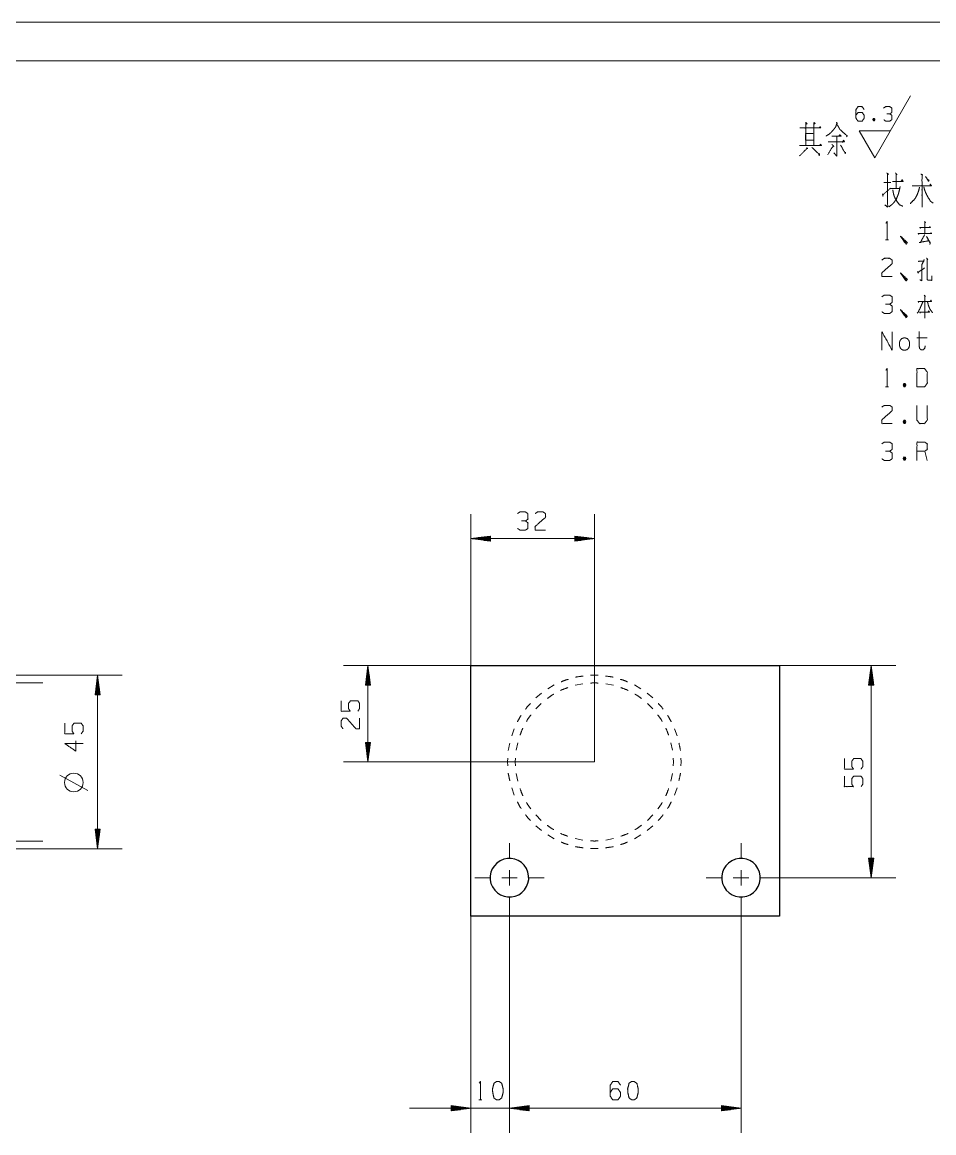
# Model space of a CAD drawing. Header units: millimetres. Extents: x 2210 to 79821, y -19430 to 2344.
# Drawn here: x 2444.6 to 2562.7, y 1645.9 to 1789.8 of the extents above; entities that cross this region are included whole.
import ezdxf

# ---------------------------------------------------------------- set-up
doc = ezdxf.new("R2010")
doc.units = ezdxf.units.MM
doc.layers.add('101', color=7, linetype='Continuous', true_color=0xffffff)

msp = doc.modelspace()

# ---------------------------------------------------------------- linework, layer by layer
at = {"layer": '101', "color": 133, "linetype": 'Continuous', "lineweight": 18}
for p, q in [((2629.78, 1789.82), (2209.78, 1789.82)), ((2624.78, 1784.82), (2234.78, 1784.82))]:
    msp.add_line(p, q, dxfattribs=at)
at = {"layer": '101', "color": 43, "linetype": 'Continuous', "lineweight": 18}
for p, q in [((2555.05, 1772.27), (2559.66, 1780.27)), ((2554.87, 1777.36), (2554.99, 1777.03)), ((2553.03, 1775.77), (2557.07, 1775.77)), ((2555.05, 1772.27), (2553.03, 1775.77))]:
    msp.add_line(p, q, dxfattribs=at)
at = {"layer": '101', "color": 72, "linetype": 'Continuous', "lineweight": 18}
for p, q in [((2556.2, 1769.06), (2557.11, 1769.06)), ((2557.11, 1768.27), (2558.25, 1768.27)), ((2556.42, 1761.62), (2556.84, 1761.62)), ((2561.45, 1754.44), (2561.62, 1754.29)), ((2561.54, 1754.34), (2561.54, 1751.47)), ((2560.51, 1748.91), (2561.84, 1748.91)), ((2556.42, 1742.57), (2556.84, 1742.57)), ((2558.82, 1743.02), (2558.98, 1742.59)), ((2558.82, 1738.26), (2558.98, 1737.83)), ((2561.85, 1733.04), (2561.52, 1734.24)), ((2558.82, 1733.49), (2558.98, 1733.07)), ((2453.12, 1690.28), (2449.47, 1692.28)), ((2503.74, 1650.2), (2504.16, 1650.2))]:
    msp.add_line(p, q, dxfattribs=at)
at = {"layer": '101', "color": 22, "linetype": 'Continuous', "lineweight": 18}
for p, q in [((2502.72, 1706.48), (2502.72, 1726.09)), ((2518.72, 1693.98), (2518.72, 1726.09)), ((2505.26, 1723.25), (2502.72, 1722.91)), ((2502.72, 1722.91), (2505.26, 1722.58)), ((2502.72, 1722.91), (2518.72, 1722.91)), ((2505.26, 1722.94), (2502.91, 1722.94)), ((2505.26, 1722.89), (2502.91, 1722.89)), ((2505.26, 1722.99), (2503.3, 1722.99)), ((2505.26, 1722.84), (2503.3, 1722.84)), ((2505.26, 1723.04), (2503.68, 1723.04)), ((2505.26, 1722.79), (2503.68, 1722.79)), ((2505.26, 1723.09), (2504.07, 1723.09)), ((2505.26, 1722.74), (2504.07, 1722.74)), ((2505.26, 1723.14), (2504.45, 1723.14)), ((2505.26, 1722.68), (2504.45, 1722.68)), ((2505.26, 1723.19), (2504.84, 1723.19)), ((2505.26, 1722.63), (2504.84, 1722.63)), ((2505.26, 1723.24), (2505.23, 1723.24)), ((2505.26, 1723.24), (2505.23, 1723.24)), ((2505.26, 1722.58), (2505.23, 1722.58)), ((2505.26, 1722.58), (2505.23, 1722.58)), ((2505.26, 1722.58), (2505.26, 1723.25)), ((2516.18, 1723.25), (2516.18, 1722.58)), ((2518.72, 1722.91), (2516.18, 1723.25)), ((2516.18, 1723.24), (2516.21, 1723.24)), ((2516.18, 1723.24), (2516.21, 1723.24)), ((2516.18, 1723.19), (2516.59, 1723.19)), ((2516.18, 1723.14), (2516.98, 1723.14)), ((2516.18, 1723.09), (2517.37, 1723.09)), ((2516.18, 1723.04), (2517.75, 1723.04)), ((2516.18, 1722.99), (2518.14, 1722.99)), ((2516.18, 1722.94), (2518.52, 1722.94)), ((2516.18, 1722.58), (2518.72, 1722.91)), ((2516.18, 1722.89), (2518.52, 1722.89)), ((2516.18, 1722.84), (2518.14, 1722.84)), ((2516.18, 1722.79), (2517.75, 1722.79)), ((2516.18, 1722.74), (2517.37, 1722.74)), ((2516.18, 1722.68), (2516.98, 1722.68)), ((2516.18, 1722.63), (2516.59, 1722.63)), ((2516.18, 1722.58), (2516.21, 1722.58)), ((2516.18, 1722.58), (2516.21, 1722.58)), ((2430.18, 1705.23), (2457.55, 1705.23)), ((2454.37, 1705.23), (2454.04, 1702.69)), ((2454.71, 1702.69), (2454.37, 1705.23)), ((2454.37, 1682.73), (2454.37, 1705.23)), ((2502.72, 1706.48), (2486.22, 1706.48)), ((2489.39, 1706.48), (2489.06, 1703.94)), ((2489.22, 1703.94), (2489.22, 1705.13)), ((2489.27, 1703.94), (2489.27, 1705.52)), ((2489.32, 1703.94), (2489.32, 1705.91)), ((2489.37, 1703.94), (2489.37, 1706.29)), ((2489.73, 1703.94), (2489.39, 1706.48)), ((2489.39, 1693.98), (2489.39, 1706.48)), ((2489.42, 1703.94), (2489.42, 1706.29)), ((2489.47, 1703.94), (2489.47, 1705.91)), ((2489.52, 1703.94), (2489.52, 1705.52)), ((2489.57, 1703.94), (2489.57, 1705.13)), ((2542.72, 1706.48), (2557.76, 1706.48)), ((2554.58, 1706.48), (2554.25, 1703.94)), ((2554.4, 1703.94), (2554.4, 1705.13)), ((2554.45, 1703.94), (2554.45, 1705.52)), ((2554.5, 1703.94), (2554.5, 1705.91)), ((2554.55, 1703.94), (2554.55, 1706.29)), ((2554.91, 1703.94), (2554.58, 1706.48)), ((2554.58, 1706.48), (2554.58, 1678.98)), ((2554.61, 1703.94), (2554.61, 1706.29)), ((2554.66, 1703.94), (2554.66, 1705.91)), ((2554.71, 1703.94), (2554.71, 1705.52)), ((2554.76, 1703.94), (2554.76, 1705.13)), ((2430.18, 1704.23), (2447.27, 1704.23)), ((2454.19, 1702.69), (2454.19, 1703.88)), ((2454.24, 1702.69), (2454.24, 1704.27)), ((2454.3, 1702.69), (2454.3, 1704.66)), ((2454.35, 1702.69), (2454.35, 1705.04)), ((2454.4, 1702.69), (2454.4, 1705.04)), ((2454.45, 1702.69), (2454.45, 1704.66)), ((2454.5, 1702.69), (2454.5, 1704.27)), ((2454.55, 1702.69), (2454.55, 1703.88)), ((2489.06, 1703.94), (2489.06, 1703.98)), ((2489.06, 1703.94), (2489.06, 1703.98)), ((2489.06, 1703.94), (2489.73, 1703.94)), ((2489.11, 1703.94), (2489.11, 1704.36)), ((2489.16, 1703.94), (2489.16, 1704.75)), ((2489.62, 1703.94), (2489.62, 1704.75)), ((2489.67, 1703.94), (2489.67, 1704.36)), ((2489.72, 1703.94), (2489.72, 1703.98)), ((2489.72, 1703.94), (2489.72, 1703.98)), ((2554.25, 1703.94), (2554.25, 1703.98)), ((2554.25, 1703.94), (2554.25, 1703.98)), ((2554.25, 1703.94), (2554.91, 1703.94)), ((2554.3, 1703.94), (2554.3, 1704.36)), ((2554.35, 1703.94), (2554.35, 1704.75)), ((2554.81, 1703.94), (2554.81, 1704.75)), ((2554.86, 1703.94), (2554.86, 1704.36)), ((2554.91, 1703.94), (2554.91, 1703.98)), ((2554.91, 1703.94), (2554.91, 1703.98)), ((2454.04, 1702.69), (2454.04, 1702.73)), ((2454.04, 1702.69), (2454.04, 1702.73)), ((2454.04, 1702.69), (2454.71, 1702.69)), ((2454.09, 1702.69), (2454.09, 1703.11)), ((2454.14, 1702.69), (2454.14, 1703.5)), ((2454.6, 1702.69), (2454.6, 1703.5)), ((2454.65, 1702.69), (2454.65, 1703.11)), ((2454.7, 1702.69), (2454.7, 1702.73)), ((2454.7, 1702.69), (2454.7, 1702.73)), ((2489.06, 1696.52), (2489.06, 1696.49)), ((2489.73, 1696.52), (2489.06, 1696.52)), ((2489.06, 1696.52), (2489.39, 1693.98)), ((2489.06, 1696.52), (2489.06, 1696.49)), ((2489.11, 1696.52), (2489.11, 1696.11)), ((2489.16, 1696.52), (2489.16, 1695.72)), ((2489.22, 1696.52), (2489.22, 1695.33)), ((2489.27, 1696.52), (2489.27, 1694.95)), ((2489.32, 1696.52), (2489.32, 1694.56)), ((2489.37, 1696.52), (2489.37, 1694.18)), ((2489.39, 1693.98), (2489.73, 1696.52)), ((2489.42, 1696.52), (2489.42, 1694.18)), ((2489.47, 1696.52), (2489.47, 1694.56)), ((2489.52, 1696.52), (2489.52, 1694.95)), ((2489.57, 1696.52), (2489.57, 1695.33)), ((2489.62, 1696.52), (2489.62, 1695.72)), ((2489.67, 1696.52), (2489.67, 1696.11)), ((2489.72, 1696.52), (2489.72, 1696.49)), ((2489.72, 1696.52), (2489.72, 1696.49)), ((2518.72, 1693.98), (2486.22, 1693.98)), ((2454.04, 1685.27), (2454.04, 1685.24)), ((2454.71, 1685.27), (2454.04, 1685.27)), ((2454.04, 1685.27), (2454.37, 1682.73)), ((2454.04, 1685.27), (2454.04, 1685.24)), ((2454.09, 1685.27), (2454.09, 1684.86)), ((2454.14, 1685.27), (2454.14, 1684.47)), ((2454.19, 1685.27), (2454.19, 1684.08)), ((2454.24, 1685.27), (2454.24, 1683.7)), ((2454.3, 1685.27), (2454.3, 1683.31)), ((2454.35, 1685.27), (2454.35, 1682.93)), ((2454.37, 1682.73), (2454.71, 1685.27)), ((2454.4, 1685.27), (2454.4, 1682.93)), ((2454.45, 1685.27), (2454.45, 1683.31)), ((2454.5, 1685.27), (2454.5, 1683.7)), ((2454.55, 1685.27), (2454.55, 1684.08)), ((2454.6, 1685.27), (2454.6, 1684.47)), ((2454.65, 1685.27), (2454.65, 1684.86)), ((2454.7, 1685.27), (2454.7, 1685.24)), ((2454.7, 1685.27), (2454.7, 1685.24)), ((2430.18, 1683.73), (2447.27, 1683.73)), ((2430.18, 1682.73), (2457.55, 1682.73)), ((2554.25, 1681.52), (2554.58, 1678.98)), ((2554.25, 1681.52), (2554.25, 1681.49)), ((2554.25, 1681.52), (2554.25, 1681.49)), ((2554.91, 1681.52), (2554.25, 1681.52)), ((2554.3, 1681.52), (2554.3, 1681.11)), ((2554.35, 1681.52), (2554.35, 1680.72)), ((2554.4, 1681.52), (2554.4, 1680.33)), ((2554.45, 1681.52), (2554.45, 1679.95)), ((2554.5, 1681.52), (2554.5, 1679.56)), ((2554.55, 1681.52), (2554.55, 1679.18)), ((2554.58, 1678.98), (2554.91, 1681.52)), ((2554.61, 1681.52), (2554.61, 1679.18)), ((2554.66, 1681.52), (2554.66, 1679.56)), ((2554.71, 1681.52), (2554.71, 1679.95)), ((2554.76, 1681.52), (2554.76, 1680.33)), ((2554.81, 1681.52), (2554.81, 1680.72)), ((2554.86, 1681.52), (2554.86, 1681.11)), ((2554.91, 1681.52), (2554.91, 1681.49)), ((2554.91, 1681.52), (2554.91, 1681.49)), ((2542.22, 1678.98), (2557.76, 1678.98)), ((2502.72, 1673.98), (2502.72, 1645.94)), ((2507.72, 1674.48), (2507.72, 1645.94)), ((2507.72, 1674.48), (2507.72, 1645.94)), ((2537.72, 1674.48), (2537.72, 1645.94)), ((2494.78, 1649.11), (2515.65, 1649.11)), ((2502.72, 1649.11), (2500.18, 1649.45)), ((2500.18, 1649.45), (2500.18, 1648.78)), ((2500.18, 1649.44), (2500.21, 1649.44)), ((2500.18, 1649.44), (2500.21, 1649.44)), ((2500.18, 1649.39), (2500.59, 1649.39)), ((2500.18, 1649.34), (2500.98, 1649.34)), ((2500.18, 1649.29), (2501.37, 1649.29)), ((2500.18, 1649.24), (2501.75, 1649.24)), ((2500.18, 1649.19), (2502.14, 1649.19)), ((2500.18, 1649.14), (2502.52, 1649.14)), ((2500.18, 1648.78), (2502.72, 1649.11)), ((2500.18, 1649.09), (2502.52, 1649.09)), ((2500.18, 1649.03), (2502.14, 1649.03)), ((2500.18, 1648.98), (2501.75, 1648.98)), ((2510.26, 1649.45), (2507.72, 1649.11)), ((2510.26, 1649.45), (2507.72, 1649.11)), ((2507.72, 1649.11), (2510.26, 1648.78)), ((2507.72, 1649.11), (2510.26, 1648.78)), ((2507.72, 1649.11), (2537.72, 1649.11)), ((2510.26, 1649.14), (2507.91, 1649.14)), ((2510.26, 1649.14), (2507.91, 1649.14)), ((2510.26, 1649.09), (2507.91, 1649.09)), ((2510.26, 1649.09), (2507.91, 1649.09)), ((2510.26, 1649.19), (2508.3, 1649.19)), ((2510.26, 1649.19), (2508.3, 1649.19)), ((2510.26, 1649.03), (2508.3, 1649.03)), ((2510.26, 1649.03), (2508.3, 1649.03)), ((2510.26, 1649.24), (2508.68, 1649.24)), ((2510.26, 1649.24), (2508.68, 1649.24)), ((2510.26, 1648.98), (2508.68, 1648.98)), ((2510.26, 1648.98), (2508.68, 1648.98)), ((2510.26, 1649.29), (2509.07, 1649.29)), ((2510.26, 1649.29), (2509.07, 1649.29)), ((2510.26, 1649.34), (2509.45, 1649.34)), ((2510.26, 1649.34), (2509.45, 1649.34)), ((2510.26, 1649.39), (2509.84, 1649.39)), ((2510.26, 1649.39), (2509.84, 1649.39)), ((2510.26, 1649.44), (2510.22, 1649.44)), ((2510.26, 1649.44), (2510.22, 1649.44)), ((2510.26, 1649.44), (2510.22, 1649.44)), ((2510.26, 1649.44), (2510.22, 1649.44)), ((2510.26, 1648.78), (2510.26, 1649.45)), ((2510.26, 1648.78), (2510.26, 1649.45)), ((2535.18, 1649.45), (2535.18, 1648.78)), ((2537.72, 1649.11), (2535.18, 1649.45)), ((2535.18, 1649.44), (2535.21, 1649.44)), ((2535.18, 1649.44), (2535.21, 1649.44)), ((2535.18, 1649.39), (2535.59, 1649.39)), ((2535.18, 1649.34), (2535.98, 1649.34)), ((2535.18, 1649.29), (2536.37, 1649.29)), ((2535.18, 1649.24), (2536.75, 1649.24)), ((2535.18, 1649.19), (2537.14, 1649.19)), ((2535.18, 1649.14), (2537.52, 1649.14)), ((2535.18, 1648.78), (2537.72, 1649.11)), ((2535.18, 1649.09), (2537.52, 1649.09)), ((2535.18, 1649.03), (2537.14, 1649.03)), ((2535.18, 1648.98), (2536.75, 1648.98)), ((2500.18, 1648.93), (2501.37, 1648.93)), ((2500.18, 1648.88), (2500.98, 1648.88)), ((2500.18, 1648.83), (2500.59, 1648.83)), ((2500.18, 1648.78), (2500.21, 1648.78)), ((2500.18, 1648.78), (2500.21, 1648.78)), ((2510.26, 1648.93), (2509.07, 1648.93)), ((2510.26, 1648.93), (2509.07, 1648.93)), ((2510.26, 1648.88), (2509.45, 1648.88)), ((2510.26, 1648.88), (2509.45, 1648.88)), ((2510.26, 1648.83), (2509.84, 1648.83)), ((2510.26, 1648.83), (2509.84, 1648.83)), ((2510.26, 1648.78), (2510.22, 1648.78)), ((2510.26, 1648.78), (2510.22, 1648.78)), ((2510.26, 1648.78), (2510.22, 1648.78)), ((2510.26, 1648.78), (2510.22, 1648.78)), ((2535.18, 1648.93), (2536.37, 1648.93)), ((2535.18, 1648.88), (2535.98, 1648.88)), ((2535.18, 1648.83), (2535.59, 1648.83)), ((2535.18, 1648.78), (2535.21, 1648.78)), ((2535.18, 1648.78), (2535.21, 1648.78))]:
    msp.add_line(p, q, dxfattribs=at)
at = {"layer": '101', "color": 92, "linetype": 'Continuous', "lineweight": 25}
for p, q in [((2502.72, 1673.98), (2502.72, 1706.48)), ((2502.72, 1706.48), (2542.72, 1706.48)), ((2542.72, 1706.48), (2542.72, 1673.98)), ((2542.72, 1673.98), (2502.72, 1673.98))]:
    msp.add_line(p, q, dxfattribs=at)
at = {"layer": '101', "color": 53, "linetype": 'Continuous', "lineweight": 18}
for p, q in [((2518.23, 1705.21), (2519.21, 1705.21)), ((2512.68, 1703.45), (2513.52, 1703.96)), ((2516.23, 1703.91), (2517.21, 1704.12)), ((2520.22, 1704.12), (2521.2, 1703.91)), ((2523.91, 1703.96), (2524.75, 1703.45)), ((2511.12, 1702.27), (2511.88, 1702.89)), ((2525.55, 1702.89), (2526.31, 1702.27)), ((2511.13, 1700.86), (2511.84, 1701.57)), ((2525.59, 1701.57), (2526.3, 1700.86)), ((2508.01, 1697.36), (2508.33, 1698.29)), ((2529.1, 1698.29), (2529.43, 1697.36)), ((2508.58, 1695.49), (2508.79, 1696.47)), ((2528.64, 1696.47), (2528.85, 1695.49)), ((2507.47, 1693.98), (2507.5, 1694.47)), ((2507.5, 1693.49), (2507.47, 1693.98)), ((2508.47, 1693.98), (2508.5, 1694.49)), ((2508.5, 1693.48), (2508.47, 1693.98)), ((2528.93, 1694.49), (2528.97, 1693.98)), ((2528.97, 1693.98), (2528.93, 1693.48)), ((2529.93, 1694.47), (2529.97, 1693.98)), ((2529.97, 1693.98), (2529.93, 1693.49)), ((2508.79, 1691.5), (2508.58, 1692.48)), ((2528.85, 1692.48), (2528.64, 1691.5)), ((2508.33, 1689.68), (2508.01, 1690.61)), ((2529.43, 1690.61), (2529.1, 1689.68)), ((2511.84, 1686.4), (2511.13, 1687.11)), ((2526.3, 1687.11), (2525.59, 1686.4)), ((2511.88, 1685.08), (2511.12, 1685.69)), ((2526.31, 1685.69), (2525.55, 1685.08)), ((2513.52, 1684.01), (2512.68, 1684.52)), ((2517.21, 1683.85), (2516.23, 1684.06)), ((2521.2, 1684.06), (2520.22, 1683.85)), ((2524.75, 1684.52), (2523.91, 1684.01)), ((2519.21, 1682.76), (2518.23, 1682.76))]:
    msp.add_line(p, q, dxfattribs=at)
at = {"layer": '101', "color": 151, "linetype": 'Continuous', "lineweight": 18}
for p, q in [((2507.72, 1681.48), (2507.72, 1683.48)), ((2537.72, 1681.48), (2537.72, 1683.48)), ((2507.72, 1677.98), (2507.72, 1679.98)), ((2537.72, 1677.98), (2537.72, 1679.98)), ((2505.22, 1678.98), (2503.22, 1678.98)), ((2506.72, 1678.98), (2508.72, 1678.98)), ((2510.22, 1678.98), (2512.22, 1678.98)), ((2535.22, 1678.98), (2533.22, 1678.98)), ((2536.72, 1678.98), (2538.72, 1678.98)), ((2540.22, 1678.98), (2542.22, 1678.98)), ((2507.72, 1676.48), (2507.72, 1674.48)), ((2537.72, 1676.48), (2537.72, 1674.48))]:
    msp.add_line(p, q, dxfattribs=at)
at = {"layer": '101', "color": 72, "linetype": 'Continuous', "lineweight": 18}
msp.add_circle((2451.29, 1691.32), 1.2, dxfattribs=at)
at = {"layer": '101', "color": 92, "linetype": 'Continuous', "lineweight": 25}
for centre, start, end in [((2507.72, 1678.98), 28.6479, 208.6479), ((2537.72, 1678.98), 28.6479, 208.6479), ((2507.72, 1678.98), 208.6479, 28.6479), ((2537.72, 1678.98), 208.6479, 28.6479)]:
    msp.add_arc(centre, 2.5, start, end, dxfattribs=at)
at = {"layer": '101', "color": 43, "linetype": 'Continuous', "lineweight": 18}
for points, knots in [([(2552.61, 1777.76), (2552.86, 1778.13), (2553.41, 1778.13), (2553.67, 1777.76), (2553.67, 1777.38), (2553.41, 1777.01), (2552.86, 1777.01), (2552.61, 1777.38), (2552.61, 1778.5), (2552.86, 1778.88), (2553.41, 1778.88), (2553.67, 1778.5)], [0, 0, 0.076963, 0.169763, 0.248074, 0.312018, 0.39033, 0.48313, 0.560092, 0.751926, 0.828889, 0.921689, 1, 1]), ([(2556.99, 1777.95), (2557.26, 1778.13), (2557.26, 1778.7), (2556.99, 1778.88), (2556.45, 1778.88), (2556.19, 1778.7)], [0, 0, 0.153872, 0.429849, 0.583721, 0.846128, 1, 1]), ([(2554.87, 1777.03), (2554.99, 1777.03), (2555.06, 1777.21), (2554.99, 1777.36), (2554.87, 1777.36), (2554.8, 1777.21), (2554.87, 1777.03), (2554.99, 1777.36)], [0, 0, 0.093983, 0.236792, 0.365957, 0.45994, 0.589105, 0.731914, 1, 1]), ([(2556.2, 1777.19), (2556.45, 1777.01), (2556.99, 1777.01), (2557.26, 1777.19), (2557.26, 1777.76), (2556.99, 1777.95), (2556.59, 1777.95)], [0, 0, 0.12412, 0.343693, 0.472448, 0.703377, 0.836727, 1, 1])]:
    msp.add_open_spline(points, degree=1, knots=knots, dxfattribs=at)
at = {"layer": '101', "color": 72, "linetype": 'Continuous', "lineweight": 18}
for points, knots in [([(2546.09, 1776.84), (2546.27, 1776.69), (2546.11, 1776.54), (2546.11, 1776.84), (2546.11, 1773.84), (2546.11, 1776.12), (2545.34, 1776.12), (2548.07, 1776.12), (2547.15, 1776.12), (2547.15, 1776.8), (2547.15, 1773.84), (2547.15, 1775.41), (2546.09, 1775.41), (2546.09, 1774.55), (2547.15, 1774.55), (2547.15, 1773.84), (2545.29, 1773.84), (2548.15, 1773.84), (2548.02, 1774.02), (2547.89, 1773.84)], [0, 0, 0.009717, 0.01862, 0.030836, 0.152989, 0.24613, 0.277436, 0.388627, 0.426411, 0.453896, 0.574522, 0.638652, 0.681834, 0.716953, 0.760134, 0.789145, 0.864711, 0.9813, 0.99065, 1, 1]), ([(2547.17, 1776.61), (2547.31, 1776.72), (2547.15, 1776.84)], [0, 0, 0.471535, 1, 1]), ([(2547.84, 1776.12), (2547.97, 1776.31), (2548.05, 1776.12)], [0, 0, 0.529971, 1, 1]), ([(2550.06, 1776.84), (2550.22, 1776.69), (2550.14, 1776.72), (2549.98, 1776.27), (2549.71, 1775.9), (2549.4, 1775.56), (2549.1, 1775.3), (2548.73, 1775.07)], [0, 0, 0.086309, 0.12102, 0.309421, 0.490705, 0.673783, 0.828666, 1, 1]), ([(2550.11, 1776.61), (2550.32, 1776.31), (2550.51, 1775.94), (2550.88, 1775.6), (2551.33, 1775.22), (2551.46, 1775.11), (2551.49, 1775.11), (2551.38, 1774.96)], [0, 0, 0.16272, 0.348027, 0.570218, 0.82989, 0.906889, 0.918635, 1, 1]), ([(2549.02, 1774.32), (2551.12, 1774.32), (2550.99, 1774.55), (2550.85, 1774.25)], [0, 0, 0.780475, 0.877786, 1, 1]), ([(2549.5, 1775.07), (2550.69, 1775.07), (2550.51, 1775.26), (2550.38, 1775.07)], [0, 0, 0.707431, 0.863851, 1, 1]), ([(2550.11, 1775.07), (2550.11, 1772.49), (2549.74, 1772.9)], [0, 0, 0.823415, 1, 1]), ([(2546.22, 1773.61), (2546.33, 1773.42), (2546.3, 1773.5), (2545.29, 1772.49)], [0, 0, 0.125001, 0.171159, 1, 1]), ([(2546.91, 1773.61), (2547.89, 1772.64), (2547.89, 1772.82), (2547.84, 1772.49)], [0, 0, 0.723289, 0.821343, 1, 1]), ([(2549.5, 1773.99), (2549.74, 1773.72), (2549.69, 1773.84), (2548.94, 1772.67)], [0, 0, 0.190889, 0.257814, 1, 1]), ([(2550.61, 1773.91), (2551.22, 1772.82), (2551.25, 1772.97), (2551.2, 1772.75)], [0, 0, 0.764772, 0.858208, 1, 1]), ([(2556.6, 1770.29), (2556.81, 1770.07), (2556.71, 1770.22), (2556.71, 1765.87), (2556.34, 1766.17)], [0, 0, 0.058123, 0.092652, 0.910294, 1, 1]), ([(2557.72, 1770.29), (2557.95, 1770.07), (2557.82, 1770.14), (2557.82, 1768.31)], [0, 0, 0.141504, 0.207208, 1, 1]), ([(2561.02, 1770.14), (2561.26, 1770.03), (2561.16, 1770.07), (2561.16, 1765.83), (2561.16, 1768.64), (2559.88, 1768.64), (2562.38, 1768.64), (2562.24, 1768.83), (2562.19, 1768.64)], [0, 0, 0.022708, 0.032392, 0.397207, 0.639341, 0.748903, 0.963459, 0.983226, 1, 1]), ([(2561.63, 1769.84), (2562.01, 1769.21), (2562.08, 1769.36), (2561.9, 1769.43)], [0, 0, 0.665998, 0.819289, 1, 1]), ([(2558.33, 1768.53), (2558.22, 1768.01), (2558.11, 1767.59), (2557.98, 1767.26), (2557.82, 1766.88), (2557.56, 1766.51), (2557.29, 1766.21), (2556.87, 1765.91)], [0, 0, 0.172184, 0.309105, 0.425673, 0.556628, 0.704263, 0.832973, 1, 1]), ([(2557.32, 1769.17), (2558.72, 1769.17), (2558.59, 1769.43), (2558.46, 1769.21)], [0, 0, 0.716779, 0.866782, 1, 1]), ([(2560.84, 1768.46), (2560.71, 1767.93), (2560.47, 1767.33), (2560.2, 1766.88), (2559.62, 1766.32)], [0, 0, 0.214891, 0.471147, 0.678421, 1, 1]), ([(2561.4, 1768.49), (2561.5, 1768.08), (2561.71, 1767.56), (2561.98, 1767.07), (2562.27, 1766.62), (2562.59, 1766.39)], [0, 0, 0.172226, 0.401198, 0.625591, 0.842425, 1, 1]), ([(2556.05, 1767.59), (2556.12, 1767.26), (2556.07, 1767.44), (2557.11, 1768.34)], [0, 0, 0.181317, 0.283209, 1, 1]), ([(2557.37, 1768.12), (2557.42, 1767.86), (2557.48, 1767.56), (2557.58, 1767.22), (2557.74, 1766.88), (2558.25, 1766.17), (2558.67, 1765.98)], [0, 0, 0.101604, 0.217195, 0.351411, 0.492974, 0.824035, 1, 1]), ([(2556.49, 1763.79), (2556.63, 1763.99), (2556.63, 1761.62)], [0, 0, 0.093493, 1, 1]), ([(2561.5, 1764.02), (2561.62, 1763.84), (2561.54, 1763.92), (2561.54, 1762.44), (2560.67, 1762.44), (2562.42, 1762.44), (2562.33, 1762.54), (2562.22, 1762.42)], [0, 0, 0.045416, 0.069978, 0.382578, 0.56613, 0.936976, 0.965261, 1, 1]), ([(2561.02, 1763.22), (2560.93, 1763.12), (2560.88, 1763.22), (2562.26, 1763.22), (2562.17, 1763.34), (2562.1, 1763.22)], [0, 0, 0.069442, 0.128329, 0.845633, 0.925285, 1, 1]), ([(2558.5, 1761.89), (2559.1, 1761.27), (2558.96, 1761.27), (2558.36, 1762.12), (2559.1, 1761.04), (2559.26, 1761.27), (2558.36, 1762.12)], [0, 0, 0.178024, 0.207055, 0.420793, 0.68903, 0.745609, 1, 1]), ([(2560.79, 1762.42), (2560.72, 1762.34), (2560.67, 1762.44)], [0, 0, 0.476595, 1, 1]), ([(2561.5, 1762.29), (2560.95, 1761.27), (2560.79, 1761.27), (2562.05, 1761.52), (2561.76, 1762.04), (2562.21, 1761.22), (2562.22, 1761.37), (2562.19, 1761.04)], [0, 0, 0.252062, 0.286561, 0.564061, 0.693381, 0.896344, 0.929101, 1, 1]), ([(2555.96, 1759.01), (2556.28, 1759.23), (2556.96, 1759.23), (2557.3, 1759.01), (2557.3, 1758.53), (2555.94, 1757.33), (2555.96, 1756.86), (2557.3, 1756.86)], [0, 0, 0.069694, 0.192978, 0.265273, 0.350228, 0.674739, 0.759753, 1, 1]), ([(2560.81, 1758.91), (2560.78, 1758.81), (2560.69, 1758.86), (2561.43, 1758.86)], [0, 0, 0.111652, 0.218549, 1, 1]), ([(2561.46, 1759.08), (2561.13, 1758.38), (2561.13, 1756.33), (2560.88, 1756.46)], [0, 0, 0.250158, 0.910682, 1, 1]), ([(2561.75, 1759.26), (2561.92, 1759.06), (2561.84, 1759.11), (2561.84, 1756.58), (2561.85, 1756.46), (2562.01, 1756.38), (2562.42, 1756.38), (2562.42, 1756.96)], [0, 0, 0.0639, 0.088211, 0.692696, 0.722917, 0.76502, 0.862347, 1, 1]), ([(2558.5, 1757.13), (2559.1, 1756.51), (2558.96, 1756.51), (2558.36, 1757.36), (2559.1, 1756.28), (2559.26, 1756.51), (2558.36, 1757.36)], [0, 0, 0.178024, 0.207055, 0.420793, 0.68903, 0.745609, 1, 1]), ([(2560.56, 1757.51), (2560.7, 1757.31), (2560.63, 1757.41), (2561.5, 1757.98)], [0, 0, 0.174083, 0.261125, 1, 1]), ([(2556.96, 1753.29), (2557.3, 1753.52), (2557.3, 1754.24), (2556.96, 1754.47), (2556.28, 1754.47), (2555.94, 1754.24)], [0, 0, 0.153872, 0.429851, 0.583723, 0.846122, 1, 1]), ([(2555.96, 1752.32), (2556.28, 1752.09), (2556.96, 1752.09), (2557.3, 1752.32), (2557.3, 1753.04), (2556.96, 1753.29), (2556.45, 1753.29)], [0, 0, 0.124124, 0.343691, 0.472447, 0.703379, 0.836733, 1, 1]), ([(2558.5, 1752.37), (2559.1, 1751.74), (2558.96, 1751.74), (2558.36, 1752.59), (2559.1, 1751.52), (2559.26, 1751.74), (2558.36, 1752.59)], [0, 0, 0.178024, 0.207055, 0.420793, 0.68903, 0.745609, 1, 1]), ([(2561.29, 1753.62), (2561.18, 1753.39), (2561.09, 1753.17), (2561, 1752.97), (2560.88, 1752.69), (2560.78, 1752.52), (2560.69, 1752.29), (2560.55, 1752.14)], [0, 0, 0.149555, 0.294902, 0.426369, 0.607682, 0.730711, 0.876058, 1, 1]), ([(2560.7, 1753.52), (2560.67, 1753.64), (2562.38, 1753.64), (2562.33, 1753.82), (2562.22, 1753.64)], [0, 0, 0.058201, 0.82639, 0.90832, 1, 1]), ([(2561.84, 1753.64), (2561.92, 1753.44), (2561.98, 1753.17), (2562.08, 1752.92), (2562.19, 1752.64), (2562.35, 1752.42), (2562.52, 1752.19)], [0, 0, 0.134413, 0.306578, 0.473533, 0.65472, 0.824116, 1, 1]), ([(2560.93, 1752.14), (2560.86, 1752.27), (2562.14, 1752.27), (2562.03, 1752.42), (2561.94, 1752.29)], [0, 0, 0.081928, 0.807887, 0.91267, 1, 1]), ([(2555.96, 1747.33), (2555.96, 1749.71), (2557.3, 1747.33), (2557.3, 1749.71)], [0, 0, 0.317574, 0.682426, 1, 1]), ([(2561.59, 1747.91), (2561.5, 1747.56), (2561.31, 1747.36), (2561.06, 1747.36), (2560.85, 1747.56), (2560.78, 1747.91), (2560.78, 1749.73)], [0, 0, 0.107408, 0.190397, 0.264027, 0.350759, 0.457003, 1, 1]), ([(2558.34, 1747.63), (2558.53, 1747.41), (2558.78, 1747.33), (2559.01, 1747.33), (2559.26, 1747.41), (2559.45, 1747.63), (2559.56, 1747.96), (2559.56, 1748.31), (2559.45, 1748.61), (2559.26, 1748.83), (2559.01, 1748.91), (2558.78, 1748.91), (2558.53, 1748.83), (2558.34, 1748.61), (2558.23, 1748.31), (2558.23, 1747.96), (2558.34, 1747.63)], [0, 0, 0.063224, 0.118203, 0.167056, 0.222027, 0.285251, 0.357937, 0.43235, 0.5, 0.563224, 0.618195, 0.667048, 0.722027, 0.785251, 0.852901, 0.927315, 1, 1]), ([(2556.49, 1744.74), (2556.63, 1744.94), (2556.63, 1742.57)], [0, 0, 0.093493, 1, 1]), ([(2560.51, 1742.57), (2561.5, 1742.57), (2561.85, 1743.04), (2561.85, 1744.47), (2561.5, 1744.94), (2560.51, 1744.94), (2560.51, 1742.57)], [0, 0, 0.142139, 0.227162, 0.431792, 0.516813, 0.658952, 1, 1]), ([(2558.82, 1742.59), (2558.98, 1742.59), (2559.06, 1742.82), (2558.98, 1743.02), (2558.82, 1743.02), (2558.73, 1742.82), (2558.82, 1742.59), (2558.98, 1743.02)], [0, 0, 0.093981, 0.236785, 0.365948, 0.459929, 0.589102, 0.731915, 1, 1]), ([(2555.96, 1739.96), (2556.28, 1740.18), (2556.96, 1740.18), (2557.3, 1739.96), (2557.3, 1739.48), (2555.94, 1738.28), (2555.96, 1737.81), (2557.3, 1737.81)], [0, 0, 0.069694, 0.192978, 0.265273, 0.350228, 0.674739, 0.759753, 1, 1]), ([(2560.51, 1740.18), (2560.51, 1738.28), (2560.83, 1737.81), (2561.5, 1737.81), (2561.85, 1738.28), (2561.85, 1740.18)], [0, 0, 0.33715, 0.438599, 0.557785, 0.66285, 1, 1]), ([(2558.82, 1737.83), (2558.98, 1737.83), (2559.06, 1738.06), (2558.98, 1738.26), (2558.82, 1738.26), (2558.73, 1738.06), (2558.82, 1737.83), (2558.98, 1738.26)], [0, 0, 0.093981, 0.236785, 0.365948, 0.459929, 0.589102, 0.731915, 1, 1]), ([(2556.96, 1734.24), (2557.3, 1734.47), (2557.3, 1735.19), (2556.96, 1735.42), (2556.28, 1735.42), (2555.94, 1735.19)], [0, 0, 0.153872, 0.429851, 0.583723, 0.846122, 1, 1]), ([(2560.51, 1733.04), (2560.51, 1735.42), (2561.52, 1735.42), (2561.85, 1735.19), (2561.85, 1734.47), (2561.52, 1734.24), (2560.51, 1734.24)], [0, 0, 0.400952, 0.571037, 0.639278, 0.761674, 0.829915, 1, 1]), ([(2555.96, 1733.27), (2556.28, 1733.04), (2556.96, 1733.04), (2557.3, 1733.27), (2557.3, 1733.99), (2556.96, 1734.24), (2556.45, 1734.24)], [0, 0, 0.124124, 0.343691, 0.472447, 0.703379, 0.836733, 1, 1]), ([(2558.82, 1733.07), (2558.98, 1733.07), (2559.06, 1733.29), (2558.98, 1733.49), (2558.82, 1733.49), (2558.73, 1733.29), (2558.82, 1733.07), (2558.98, 1733.49)], [0, 0, 0.093981, 0.236785, 0.365948, 0.459929, 0.589102, 0.731915, 1, 1]), ([(2509.78, 1725.21), (2510.12, 1725.43), (2510.12, 1726.16), (2509.78, 1726.38), (2509.09, 1726.38), (2508.76, 1726.16)], [0, 0, 0.153872, 0.429851, 0.583723, 0.846122, 1, 1]), ([(2508.78, 1724.23), (2509.09, 1724.01), (2509.78, 1724.01), (2510.12, 1724.23), (2510.12, 1724.96), (2509.78, 1725.21), (2509.27, 1725.21)], [0, 0, 0.124124, 0.343693, 0.472449, 0.703382, 0.836733, 1, 1]), ([(2511.05, 1726.16), (2511.37, 1726.38), (2512.06, 1726.38), (2512.4, 1726.16), (2512.4, 1725.68), (2511.03, 1724.48), (2511.05, 1724.01), (2512.4, 1724.01)], [0, 0, 0.069694, 0.192977, 0.265275, 0.350226, 0.674741, 0.75975, 1, 1]), ([(2488.08, 1700.55), (2488.3, 1700.89), (2488.3, 1701.58), (2488.08, 1701.91), (2487.13, 1701.91), (2486.88, 1701.58), (2486.88, 1700.89), (2487.1, 1700.55), (2485.93, 1700.55), (2485.93, 1701.91)], [0, 0, 0.062229, 0.168343, 0.230572, 0.376815, 0.441266, 0.54738, 0.609609, 0.790489, 1, 1]), ([(2486.15, 1698.29), (2485.93, 1698.61), (2485.93, 1699.3), (2486.15, 1699.64), (2486.63, 1699.64), (2487.83, 1698.28), (2488.3, 1698.29), (2488.3, 1699.64)], [0, 0, 0.069694, 0.192978, 0.265273, 0.350228, 0.674739, 0.759753, 1, 1]), ([(2452.26, 1697.64), (2452.49, 1697.97), (2452.49, 1698.66), (2452.26, 1699), (2451.31, 1699), (2451.06, 1698.66), (2451.06, 1697.97), (2451.29, 1697.64), (2450.11, 1697.64), (2450.11, 1699)], [0, 0, 0.062229, 0.168345, 0.230571, 0.376815, 0.441265, 0.54738, 0.609609, 0.79049, 1, 1]), ([(2451.54, 1696.72), (2451.54, 1695.38), (2450.11, 1696.38), (2452.49, 1696.38)], [0, 0, 0.245868, 0.565295, 1, 1]), ([(2553.26, 1693.05), (2553.49, 1693.39), (2553.49, 1694.08), (2553.26, 1694.41), (2552.31, 1694.41), (2552.06, 1694.08), (2552.06, 1693.39), (2552.29, 1693.05), (2551.11, 1693.05), (2551.11, 1694.41)], [0, 0, 0.062227, 0.168345, 0.230572, 0.376816, 0.441264, 0.547382, 0.609609, 0.79049, 1, 1]), ([(2553.26, 1690.78), (2553.49, 1691.11), (2553.49, 1691.8), (2553.26, 1692.14), (2552.31, 1692.14), (2552.06, 1691.8), (2552.06, 1691.11), (2552.29, 1690.78), (2551.11, 1690.78), (2551.11, 1692.14)], [0, 0, 0.062227, 0.168342, 0.230572, 0.376816, 0.441266, 0.547382, 0.609608, 0.79049, 1, 1]), ([(2503.81, 1652.38), (2503.95, 1652.58), (2503.95, 1650.2)], [0, 0, 0.093491, 1, 1]), ([(2506.38, 1650.2), (2506.72, 1650.45), (2506.9, 1651.15), (2506.9, 1651.63), (2506.72, 1652.35), (2506.38, 1652.58), (2506.05, 1652.58), (2505.71, 1652.35), (2505.53, 1651.63), (2505.55, 1651.15), (2505.71, 1650.45), (2506.05, 1650.2), (2506.38, 1650.2)], [0, 0, 0.067524, 0.18397, 0.260582, 0.380941, 0.446138, 0.500304, 0.565503, 0.685862, 0.762527, 0.878307, 0.945834, 1, 1]), ([(2520.78, 1651.15), (2521.09, 1651.63), (2521.78, 1651.63), (2522.12, 1651.15), (2522.12, 1650.68), (2521.78, 1650.2), (2521.09, 1650.2), (2520.78, 1650.68), (2520.78, 1652.1), (2521.09, 1652.58), (2521.78, 1652.58), (2522.12, 1652.1)], [0, 0, 0.076963, 0.16976, 0.248073, 0.312018, 0.390332, 0.483129, 0.560092, 0.751927, 0.828889, 0.921687, 1, 1]), ([(2523.88, 1650.2), (2524.22, 1650.45), (2524.4, 1651.15), (2524.4, 1651.63), (2524.22, 1652.35), (2523.88, 1652.58), (2523.55, 1652.58), (2523.21, 1652.35), (2523.03, 1651.63), (2523.05, 1651.15), (2523.21, 1650.45), (2523.55, 1650.2), (2523.88, 1650.2)], [0, 0, 0.067524, 0.18397, 0.260583, 0.380943, 0.446139, 0.500306, 0.565503, 0.685862, 0.762528, 0.878309, 0.945833, 1, 1])]:
    msp.add_open_spline(points, degree=1, knots=knots, dxfattribs=at)
at = {"layer": '101', "color": 53, "linetype": 'Continuous', "lineweight": 18}
for points, knots in [([(2516.28, 1704.96), (2516.43, 1705), (2517.25, 1705.11)], [0, 0, 0.152172, 1, 1]), ([(2520.18, 1705.11), (2521.01, 1705), (2521.15, 1704.96)], [0, 0, 0.847831, 1, 1]), ([(2514.34, 1703.24), (2514.46, 1703.31), (2515.27, 1703.61)], [0, 0, 0.136365, 1, 1]), ([(2514.42, 1704.36), (2514.95, 1704.58), (2515.34, 1704.69)], [0, 0, 0.586943, 1, 1]), ([(2518.22, 1704.2), (2518.72, 1704.23), (2519.22, 1704.2)], [0, 0, 0.49999, 1, 1]), ([(2522.09, 1704.69), (2522.48, 1704.58), (2523.01, 1704.36)], [0, 0, 0.413037, 1, 1]), ([(2522.16, 1703.61), (2522.97, 1703.31), (2523.1, 1703.24)], [0, 0, 0.863653, 1, 1]), ([(2512.63, 1702.2), (2513.18, 1702.61), (2513.46, 1702.76)], [0, 0, 0.68182, 1, 1]), ([(2523.98, 1702.76), (2524.26, 1702.61), (2524.81, 1702.2)], [0, 0, 0.318197, 1, 1]), ([(2509.81, 1700.82), (2509.99, 1701.08), (2510.44, 1701.57)], [0, 0, 0.326083, 1, 1]), ([(2526.99, 1701.57), (2527.44, 1701.08), (2527.63, 1700.82)], [0, 0, 0.673917, 1, 1]), ([(2508.76, 1699.17), (2509.1, 1699.83), (2509.24, 1700.02)], [0, 0, 0.760869, 1, 1]), ([(2509.94, 1699.24), (2510.09, 1699.53), (2510.5, 1700.07)], [0, 0, 0.31818, 1, 1]), ([(2526.93, 1700.07), (2527.34, 1699.53), (2527.49, 1699.24)], [0, 0, 0.681831, 1, 1]), ([(2528.19, 1700.02), (2528.33, 1699.83), (2528.67, 1699.17)], [0, 0, 0.239142, 1, 1]), ([(2509.09, 1697.43), (2509.39, 1698.24), (2509.46, 1698.36)], [0, 0, 0.863626, 1, 1]), ([(2527.97, 1698.36), (2528.04, 1698.24), (2528.34, 1697.43)], [0, 0, 0.136373, 1, 1]), ([(2507.57, 1695.45), (2507.57, 1695.52), (2507.76, 1696.41)], [0, 0, 0.065221, 1, 1]), ([(2529.68, 1696.41), (2529.86, 1695.52), (2529.87, 1695.45)], [0, 0, 0.93478, 1, 1]), ([(2507.76, 1691.55), (2507.57, 1692.45), (2507.57, 1692.52)], [0, 0, 0.934798, 1, 1]), ([(2529.87, 1692.52), (2529.86, 1692.45), (2529.68, 1691.55)], [0, 0, 0.0652, 1, 1]), ([(2509.46, 1689.61), (2509.39, 1689.73), (2509.09, 1690.54)], [0, 0, 0.136356, 1, 1]), ([(2528.34, 1690.54), (2528.04, 1689.73), (2527.97, 1689.61)], [0, 0, 0.863645, 1, 1]), ([(2509.24, 1687.95), (2509.1, 1688.14), (2508.76, 1688.8)], [0, 0, 0.239131, 1, 1]), ([(2510.5, 1687.89), (2510.09, 1688.44), (2509.94, 1688.72)], [0, 0, 0.68182, 1, 1]), ([(2527.49, 1688.72), (2527.34, 1688.44), (2526.93, 1687.89)], [0, 0, 0.318169, 1, 1]), ([(2528.67, 1688.8), (2528.33, 1688.14), (2528.19, 1687.95)], [0, 0, 0.760858, 1, 1]), ([(2510.44, 1686.4), (2509.99, 1686.88), (2509.81, 1687.15)], [0, 0, 0.673917, 1, 1]), ([(2527.63, 1687.15), (2527.44, 1686.88), (2526.99, 1686.4)], [0, 0, 0.326083, 1, 1]), ([(2513.46, 1685.21), (2513.18, 1685.36), (2512.63, 1685.77)], [0, 0, 0.318173, 1, 1]), ([(2524.81, 1685.77), (2524.26, 1685.36), (2523.98, 1685.21)], [0, 0, 0.681809, 1, 1]), ([(2515.27, 1684.36), (2514.46, 1684.66), (2514.34, 1684.73)], [0, 0, 0.863635, 1, 1]), ([(2515.34, 1683.27), (2514.95, 1683.38), (2514.42, 1683.61)], [0, 0, 0.413054, 1, 1]), ([(2519.22, 1683.77), (2518.72, 1683.73), (2518.22, 1683.77)], [0, 0, 0.50001, 1, 1]), ([(2523.01, 1683.61), (2522.48, 1683.38), (2522.09, 1683.27)], [0, 0, 0.586966, 1, 1]), ([(2523.1, 1684.73), (2522.97, 1684.66), (2522.16, 1684.36)], [0, 0, 0.136347, 1, 1]), ([(2517.25, 1682.86), (2516.43, 1682.97), (2516.28, 1683.01)], [0, 0, 0.847823, 1, 1]), ([(2521.15, 1683.01), (2521.01, 1682.97), (2520.18, 1682.86)], [0, 0, 0.152173, 1, 1])]:
    msp.add_open_spline(points, degree=1, knots=knots, dxfattribs=at)

doc.saveas('drawing.dxf')
